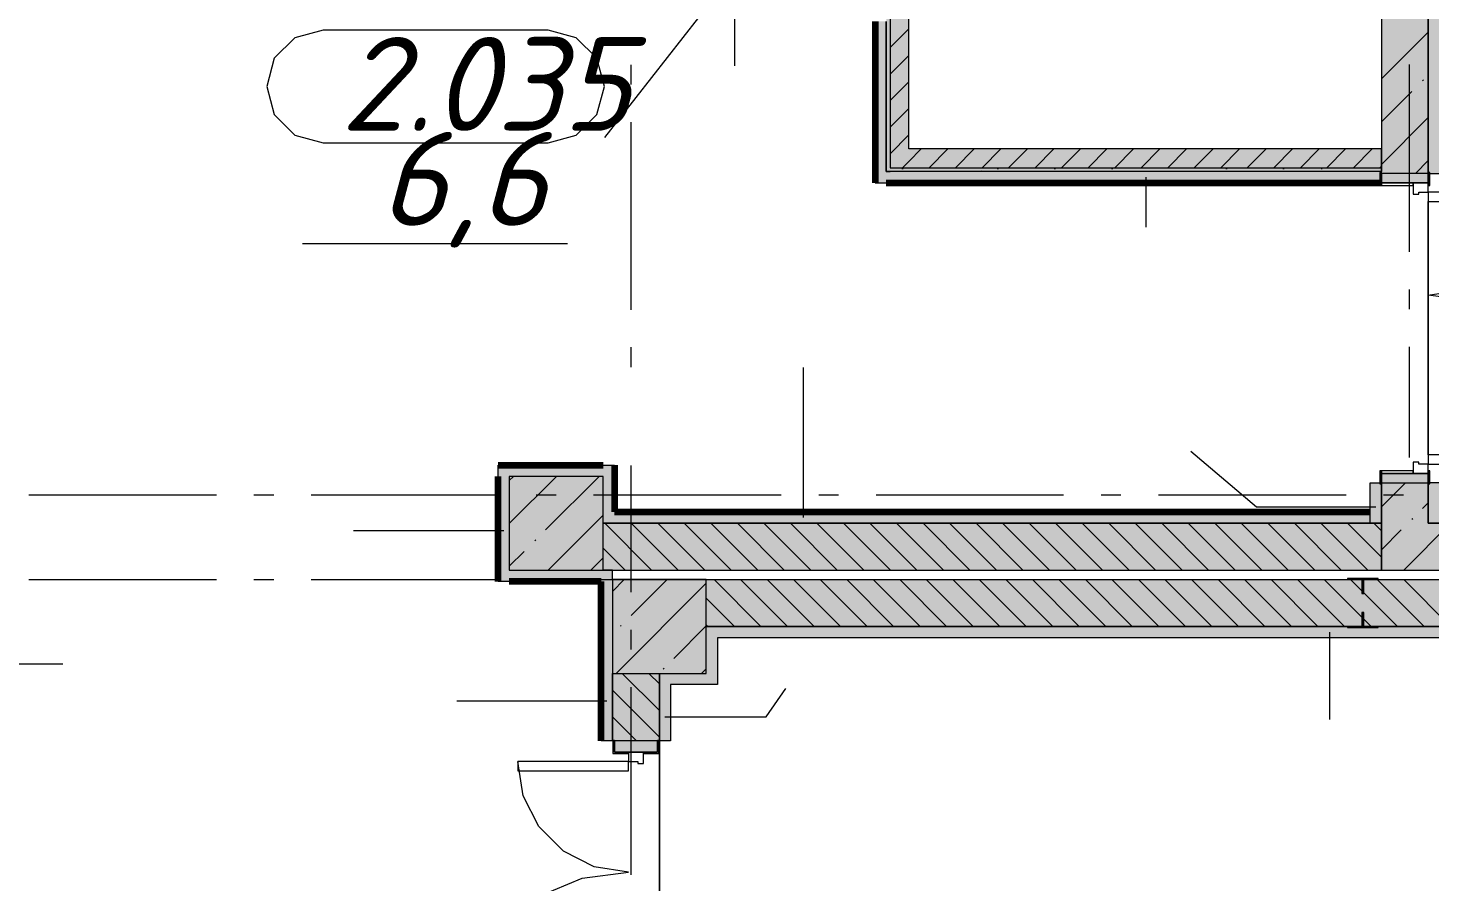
# Model space of a CAD drawing. Header units: millimetres. Extents: x -537608 to 253996, y -217170 to 186033.
# Drawn here: x -275777 to -268303, y -9213 to -4661 of the extents above; entities that cross this region are included whole.
import ezdxf

# ---------------------------------------------------------------- set-up
doc = ezdxf.new("R2010")
doc.units = ezdxf.units.MM
doc.layers.add('16) Лак 1.6м', color=160, linetype='Continuous', lineweight=90)
doc.layers.add('PDF _Геометрия', color=7, linetype='Continuous')
doc.layers.add('PDF _Текст', color=7, linetype='Continuous')
doc.layers.add('PDF _Сплошная заливка', color=7, linetype='Continuous', true_color=0xffffff)
doc.styles.add('PDF ISOCPEUR Italic', font='isocpeui.ttf')

msp = doc.modelspace()

# ---------------------------------------------------------------- hatches: boundary and pattern name
at = {"layer": 'PDF _Сплошная заливка', "transparency": 33554559}
h = msp.add_hatch(color=256, dxfattribs=at)
h.paths.add_polyline_path([(-268561.3505, -7300.6578), (-268311.3493, -7300.6578), (-268311.3493, -7085.6584), (-268561.3505, -7085.6584), (-268561.3505, -7090.6586)], flags=0)
h.paths.add_polyline_path([(-268311.3493, -5435.6572), (-268311.3493, 799.3446), (-268561.3505, 799.3446), (-268561.3505, -5435.6572)], flags=0)
at = {"layer": 'PDF _Сплошная заливка', "true_color": 0x56bc34, "transparency": 33554559}
h = msp.add_hatch(color=85, dxfattribs=at)
h.paths.add_polyline_path([(-268303.3512, -7240.6582), (-268251.3509, -7240.6582), (-268251.3509, -7085.6584), (-268303.3512, -7085.6584), (-268303.3512, -7090.6586), (-268311.3493, -7090.6586), (-268311.3493, -7240.6582)], flags=0)
h.paths.add_polyline_path([(-268303.3512, -5435.6572), (-268251.3509, -5435.6572), (-268251.3509, 739.3439), (-268311.3493, 739.3439), (-268311.3493, -5430.6575), (-268303.3512, -5430.6575)], flags=0)
at = {"layer": 'PDF _Сплошная заливка', "transparency": 33554559}
for points in [[(-268561.3505, -5405.6574), (-268561.3505, -5305.6581), (-271081.3513, -5305.6581), (-271081.3513, -5405.6574), (-268627.6829, -5405.6574)], [(-268561.3505, -5425.6573), (-268561.3505, -5405.6574), (-271181.3518, -5405.6574), (-271181.3518, -5425.6573), (-268627.6829, -5425.6573)], [(-268561.3505, -7550.6578), (-268561.3505, -7300.6578), (-272711.3509, -7300.6578), (-272711.3509, -7550.6578), (-268627.6829, -7550.6578)], [(-265275.7708, -7550.6578), (-264911.3488, -7550.6578), (-264911.3488, -7300.6578), (-268561.3505, -7300.6578), (-268561.3505, -7550.6578), (-266113.7491, -7550.6578)], [(-265171.3493, -7850.6575), (-265171.3493, -7600.6579), (-272161.3508, -7600.6579), (-272161.3508, -7850.6575), (-265275.7708, -7850.6575)]]:
    msp.add_hatch(color=256, dxfattribs=at).paths.add_polyline_path(points)
at = {"layer": 'PDF _Сплошная заливка', "true_color": 0xff7d7d, "transparency": 33554559}
for points in [[(-269465.6624, -5485.6574), (-268569.3508, -5485.4669), (-268569.3508, -5430.6575), (-268561.3505, -5430.6575), (-268561.3505, -5425.6573), (-271201.3505, -5425.6573), (-271201.3505, -5485.6574), (-271141.6168, -5485.6574)], [(-272711.3509, -7050.6578), (-272711.3509, -6990.6582), (-273271.3516, -6990.6582), (-273271.3516, -7050.6578), (-272817.5734, -7050.6578)], [(-272711.3509, -7240.6582), (-272651.3503, -7240.6582), (-272651.3503, -6990.6582), (-272711.3509, -6990.6582), (-272711.3509, -7050.6578)], [(-268621.3511, -7300.6578), (-268621.3511, -7240.6582), (-272711.3509, -7240.6582), (-272711.3509, -7300.6578), (-268627.6829, -7300.6578)], [(-272721.3514, -7610.6585), (-272661.3507, -7610.6585), (-272661.3507, -7550.6578), (-273211.3509, -7550.6578), (-273211.3509, -7610.6585), (-272817.5734, -7610.6585)], [(-265161.3488, -7910.6587), (-265161.3488, -7850.6575), (-272101.3522, -7850.6575), (-272101.3522, -7910.6587), (-265221.3495, -7910.6587)], [(-272161.3508, -8160.6581), (-272101.3522, -8160.6581), (-272101.3522, -8100.6579), (-272351.3511, -8100.6579), (-272351.3511, -8160.6581)]]:
    msp.add_hatch(color=11, dxfattribs=at).paths.add_polyline_path(points)
at = {"layer": 'PDF _Сплошная заливка', "true_color": 0xfec501, "transparency": 33554559}
msp.add_hatch(color=40, dxfattribs=at).paths.add_polyline_path([(-268561.3505, -7300.6578), (-268563.2859, -7090.6586), (-268569.3508, -7090.6586), (-268569.3508, -7085.6584), (-268621.3511, -7085.6584), (-268621.3511, -7300.6578)])
at = {"layer": 'PDF _Сплошная заливка', "true_color": 0x56bc34, "transparency": 33554559}
msp.add_hatch(color=85, dxfattribs=at).paths.add_polyline_path([(-264971.3501, -7300.6578), (-264971.3501, -7240.6582), (-268311.3493, -7240.6582), (-268311.3493, -7300.6578), (-265275.7708, -7300.6578)])
at = {"layer": 'PDF _Сплошная заливка', "true_color": 0xff7d7d, "transparency": 33554559}
h = msp.add_hatch(color=11, dxfattribs=at)
h.paths.add_polyline_path([(-272721.3514, -10900.6592), (-272661.3507, -10900.6592), (-272661.3507, -10220.6595), (-272721.3514, -10220.6595), (-272721.3514, -10840.6596)], flags=0)
h.paths.add_polyline_path([(-272661.3507, -8460.6589), (-272661.3507, -7610.6585), (-272721.3514, -7610.6585), (-272721.3514, -8460.6589)], flags=0)
at = {"layer": 'PDF _Сплошная заливка', "transparency": 33554559}
h = msp.add_hatch(color=256, dxfattribs=at)
h.paths.add_polyline_path([(-272411.3518, -11450.6591), (-272413.3519, -10222.6596), (-272661.3507, -10222.6596), (-272661.3507, -11450.6591)], flags=0)
h.paths.add_polyline_path([(-272651.3503, -8460.6589), (-272411.3518, -8458.6588), (-272411.3518, -8100.6579), (-272661.3507, -8100.6579), (-272659.3506, -8458.6588), (-272651.3503, -8458.6588)], flags=0)
at = {"layer": 'PDF _Сплошная заливка', "true_color": 0xff7d7d, "transparency": 33554559}
h = msp.add_hatch(color=11, dxfattribs=at)
h.paths.add_polyline_path([(-272411.3518, -10270.6597), (-272351.3511, -10270.6597), (-272351.3511, -10220.6595), (-272411.3518, -10220.6595)], flags=0)
h.paths.add_polyline_path([(-272411.3518, -8460.6589), (-272351.3511, -8460.6589), (-272351.3511, -8100.6579), (-272411.3518, -8100.6579), (-272411.3518, -8289.6594)], flags=0)

# ---------------------------------------------------------------- linework, layer by layer
at = {"layer": '16) Лак 1.6м'}
for p, q in [((-271261.3512, -4625.6571), (-271261.3512, -5485.6574)), ((-271201.3505, -5485.6574), (-268569.3508, -5485.6574)), ((-273271.3516, -6990.6582), (-272711.3509, -6990.6582)), ((-272651.3503, -6990.6582), (-272651.3503, -7240.6582)), ((-273271.3516, -7610.6585), (-273271.3516, -7050.6578)), ((-272651.3503, -7240.6582), (-268621.3511, -7240.6582)), ((-272721.3514, -7610.6585), (-273211.3509, -7610.6585)), ((-272721.3514, -8460.6589), (-272721.3514, -7610.6585))]:
    msp.add_line(p, q, dxfattribs=at)
at = {"layer": 'PDF _Геометрия', "lineweight": 9}
for p, q in [((-268311.3493, -5430.6575), (-268311.3493, 739.3439)), ((-268311.3493, 739.3439), (-268311.3493, -5430.6575)), ((-272010.7451, -4595.6578), (-272010.7451, -4861.8072)), ((-271201.3505, -5425.6573), (-271201.3505, -4625.6571)), ((-271201.3505, -4625.6571), (-271201.3505, -5425.6573)), ((-271181.3518, -4565.6564), (-271181.3518, -5405.6574)), ((-271081.3513, -5305.6581), (-271081.3513, -4565.6564)), ((-268561.3505, -4565.6564), (-268561.3505, -5425.6573)), ((-271181.3518, -4765.1126), (-271081.3513, -4665.1121)), ((-268561.3505, -4932.3858), (-268311.3493, -4682.3853)), ((-271181.3518, -4906.5343), (-271081.3513, -4806.5338)), ((-271181.3518, -5047.9543), (-271081.3513, -4947.9544)), ((-268561.3505, -5160.4844), (-268399.2394, -4998.3734)), ((-268342.2141, -4941.3481), (-268337.4733, -4936.6072)), ((-271181.3518, -5189.3759), (-271081.3513, -5089.3766)), ((-268561.3505, -5388.5823), (-268311.3493, -5138.5823)), ((-271181.3518, -5330.7986), (-271081.3513, -5230.7982)), ((-271081.3513, -5372.2188), (-271014.7906, -5305.6581)), ((-268561.3505, -5305.6581), (-271081.3513, -5305.6581)), ((-270973.3677, -5405.6574), (-270873.3673, -5305.6581)), ((-270831.9466, -5405.6574), (-270731.9462, -5305.6581)), ((-270690.5255, -5405.6574), (-270590.5251, -5305.6581)), ((-270549.1044, -5405.6574), (-270449.1039, -5305.6581)), ((-270407.6833, -5405.6574), (-270307.6828, -5305.6581)), ((-270266.2621, -5405.6574), (-270166.2617, -5305.6581)), ((-270124.8389, -5405.6574), (-270024.8406, -5305.6581)), ((-269983.4177, -5405.6574), (-269883.4195, -5305.6581)), ((-269841.9966, -5405.6574), (-269741.9962, -5305.6581)), ((-269700.5755, -5405.6574), (-269600.5751, -5305.6581)), ((-269559.1544, -5405.6574), (-269459.154, -5305.6581)), ((-269417.7333, -5405.6574), (-269317.7329, -5305.6581)), ((-269276.3121, -5405.6574), (-269176.3117, -5305.6581)), ((-269134.891, -5405.6574), (-269034.8906, -5305.6581)), ((-268993.4677, -5405.6574), (-268893.4695, -5305.6581)), ((-268852.0466, -5405.6574), (-268752.0484, -5305.6581)), ((-268710.6255, -5405.6574), (-268610.6251, -5305.6581)), ((-268561.3505, -5405.6574), (-268561.3505, -5305.6581)), ((-271114.7889, -5405.6574), (-271081.3513, -5372.2188)), ((-268380.3257, -5435.6572), (-268311.3493, -5366.6814)), ((-271181.3518, -5425.6573), (-271201.3505, -5425.6573)), ((-271201.3505, -5425.6573), (-271181.3518, -5425.6573)), ((-271181.3518, -5405.6574), (-271081.3513, -5405.6574)), ((-271081.3513, -5425.6573), (-271181.3518, -5425.6573)), ((-271081.3513, -5405.6574), (-268561.3505, -5405.6574)), ((-268561.3505, -5425.6573), (-271081.3513, -5425.6573)), ((-268561.3505, -5425.6573), (-271081.3513, -5425.6573)), ((-269818.0816, -5455.6576), (-269818.0816, -5721.808)), ((-268561.3505, -5430.6575), (-268569.3508, -5430.6575)), ((-268569.3508, -5430.6575), (-268569.3508, -5500.6576)), ((-268569.2044, -5405.6574), (-268561.3505, -5397.8034)), ((-268561.3505, -5425.6573), (-268561.3505, -5405.6574)), ((-268561.3505, -5430.6575), (-268561.3505, -5425.6573)), ((-268561.3505, -5500.6576), (-268561.3505, -5430.6575)), ((-268311.3493, -5435.6572), (-268561.3505, -5435.6572)), ((-268561.3505, -5435.6572), (-268561.3505, -5485.6574)), ((-268303.3512, -5430.6575), (-268311.3493, -5430.6575)), ((-268311.3493, -5430.6575), (-268311.3493, -5500.6576)), ((-268311.3493, -5485.6574), (-268311.3493, -5435.6572)), ((-268303.3512, -5500.6576), (-268303.3512, -5430.6575)), ((-268303.3512, -5435.6572), (-268251.3509, -5435.6572)), ((-271261.3512, -5485.6574), (-271201.3505, -5485.6574)), ((-268569.3508, -5500.6576), (-268561.3505, -5500.6576)), ((-268561.3505, -5485.6574), (-268311.3493, -5485.6574)), ((-268391.351, -5485.6574), (-268561.3505, -5485.6574)), ((-268561.3505, -5485.6574), (-268561.3505, -5500.6576)), ((-268561.3505, -5500.6576), (-268391.351, -5500.6576)), ((-268311.3493, -5485.6574), (-268391.351, -5485.6574)), ((-268391.351, -5485.6574), (-268391.351, -5545.6576)), ((-268391.351, -5500.6576), (-268391.351, -5485.6574)), ((-268311.3493, -5485.6574), (-268312.3505, -5485.6574)), ((-268312.3505, -5485.6574), (-268312.3505, -5500.6576)), ((-268312.3505, -5500.6576), (-268311.3493, -5500.6576)), ((-268311.3493, -5535.6576), (-268311.3493, -5485.6574)), ((-268311.3493, -5500.6576), (-268311.3493, -5485.6574)), ((-268311.3493, -5500.6576), (-268303.3512, -5500.6576)), ((-268391.351, -5545.6576), (-268361.3496, -5545.6576)), ((-268361.3496, -5545.6576), (-268361.3496, -5535.6576)), ((-268361.3496, -5535.6576), (-268311.3493, -5535.6576)), ((-267761.3491, -5535.6576), (-268311.3493, -5535.6576)), ((-268311.3493, -5535.6576), (-268311.3493, -5585.6573)), ((-268311.3493, -5585.6573), (-267761.3491, -5585.6573)), ((-268311.3493, -6085.6584), (-268141.3908, -6058.7389)), ((-268078.4126, -6116.3251), (-268311.3493, -6085.6584)), ((-271641.9785, -7270.6585), (-271641.9785, -6470.6583)), ((-269227.5757, -7214.996), (-269577.0261, -6917.9486)), ((-267411.3498, -6935.6577), (-268311.3493, -6935.6577)), ((-268311.3493, -6935.6577), (-268311.3493, -6985.6579)), ((-273271.3516, -7050.6578), (-273271.3516, -6990.6582)), ((-272711.3509, -6990.6582), (-272651.3503, -6990.6582)), ((-268569.3508, -7020.658), (-268569.3508, -7090.6586)), ((-268561.3505, -7020.658), (-268569.3508, -7020.658)), ((-268561.3505, -7020.658), (-268561.3505, -7035.6581)), ((-268391.351, -7020.658), (-268561.3505, -7020.658)), ((-268561.3505, -7090.6586), (-268561.3505, -7020.658)), ((-268361.3496, -6975.6585), (-268391.351, -6975.6585)), ((-268391.351, -6975.6585), (-268391.351, -7035.6581)), ((-268391.351, -7035.6581), (-268391.351, -7020.658)), ((-268361.3496, -6985.6579), (-268361.3496, -6975.6585)), ((-268311.3493, -6985.6579), (-268361.3496, -6985.6579)), ((-268312.3505, -7020.658), (-268312.3505, -7035.6581)), ((-268311.3493, -7020.658), (-268312.3505, -7020.658)), ((-268311.3493, -6985.6579), (-267411.3498, -6985.6579)), ((-268311.3493, -7035.6581), (-268311.3493, -6985.6579)), ((-268311.3493, -7035.6581), (-268311.3493, -7020.658)), ((-268311.3493, -7020.658), (-268311.3493, -7090.6586)), ((-268303.3512, -7020.658), (-268311.3493, -7020.658)), ((-268303.3512, -7090.6586), (-268303.3512, -7020.658)), ((-273211.3509, -7301.4022), (-272960.6093, -7050.6578)), ((-273211.3509, -7073.3025), (-273188.7062, -7050.6578)), ((-272711.3509, -7050.6578), (-273211.3509, -7050.6578)), ((-273211.3509, -7050.6578), (-273211.3509, -7550.6578)), ((-273018.2352, -7336.3839), (-272733.1108, -7051.2606)), ((-272711.3509, -7550.6578), (-272711.3509, -7050.6578)), ((-268621.3511, -7240.6582), (-268621.3511, -7085.6584)), ((-268621.3511, -7085.6584), (-268569.3508, -7085.6584)), ((-268569.3508, -7090.6586), (-268561.3505, -7090.6586)), ((-268561.3505, -7035.6581), (-268561.3505, -7085.6584)), ((-268311.3493, -7035.6581), (-268561.3505, -7035.6581)), ((-268561.3505, -7035.6581), (-268391.351, -7035.6581)), ((-268561.3505, -7213.3716), (-268433.6372, -7085.6584)), ((-268561.3505, -7085.6584), (-268311.3493, -7085.6584)), ((-268561.3505, -7300.6578), (-268561.3505, -7090.6586)), ((-268561.3505, -7090.6586), (-268561.3505, -7300.6578)), ((-268391.351, -7035.6581), (-268311.3493, -7035.6581)), ((-268312.3505, -7035.6581), (-268311.3493, -7035.6581)), ((-268311.3493, -7085.6584), (-268311.3493, -7035.6581)), ((-268311.3493, -7090.6586), (-268303.3512, -7090.6586)), ((-268311.3493, -7240.6582), (-268311.3493, -7090.6586)), ((-268311.3493, -7090.6586), (-268311.3493, -7240.6582)), ((-268251.3509, -7085.6584), (-268303.3512, -7085.6584)), ((-268591.3497, -7214.996), (-269227.5757, -7214.996)), ((-268621.3511, -7300.6578), (-268621.3511, -7240.6582)), ((-268342.2141, -7222.3344), (-268311.3493, -7191.4696)), ((-268311.3493, -7240.6582), (-268311.3493, -7300.6578)), ((-268311.3493, -7300.6578), (-268311.3493, -7240.6582)), ((-273004.4111, -7550.6578), (-272711.3509, -7257.5987)), ((-268621.3511, -7300.6578), (-272711.3509, -7300.6578)), ((-272711.3509, -7300.6578), (-268621.3511, -7300.6578)), ((-272452.4086, -7550.6578), (-272702.4076, -7300.6578)), ((-272310.9854, -7550.6578), (-272560.9865, -7300.6578)), ((-272169.5642, -7550.6578), (-272419.5654, -7300.6578)), ((-272028.1431, -7550.6578), (-272278.1442, -7300.6578)), ((-271886.722, -7550.6578), (-272136.7231, -7300.6578)), ((-271745.3009, -7550.6578), (-271995.302, -7300.6578)), ((-271603.8798, -7550.6578), (-271853.8787, -7300.6578)), ((-271462.4587, -7550.6578), (-271712.4576, -7300.6578)), ((-271321.0376, -7550.6578), (-271571.0365, -7300.6578)), ((-271179.6143, -7550.6578), (-271429.6154, -7300.6578)), ((-271038.1932, -7550.6578), (-271288.1942, -7300.6578)), ((-270896.7721, -7550.6578), (-271146.7731, -7300.6578)), ((-270755.3509, -7550.6578), (-271005.352, -7300.6578)), ((-270613.9298, -7550.6578), (-270863.9309, -7300.6578)), ((-270472.5087, -7550.6578), (-270722.5076, -7300.6578)), ((-270331.0876, -7550.6578), (-270581.0865, -7300.6578)), ((-270189.6665, -7550.6578), (-270439.6653, -7300.6578)), ((-270048.2432, -7550.6578), (-270298.2442, -7300.6578)), ((-269906.8221, -7550.6578), (-270156.8231, -7300.6578)), ((-269765.401, -7550.6578), (-270015.402, -7300.6578)), ((-269623.9799, -7550.6578), (-269873.9809, -7300.6578)), ((-269482.5587, -7550.6578), (-269732.5598, -7300.6578)), ((-269341.1376, -7550.6578), (-269591.1365, -7300.6578)), ((-269199.7165, -7550.6578), (-269449.7154, -7300.6578)), ((-269058.2954, -7550.6578), (-269308.2943, -7300.6578)), ((-268916.8721, -7550.6578), (-269166.8732, -7300.6578)), ((-268775.451, -7550.6578), (-269025.452, -7300.6578)), ((-268634.0299, -7550.6578), (-268884.0309, -7300.6578)), ((-268561.3505, -7481.9172), (-268742.6098, -7300.6578)), ((-268621.3511, -7300.6578), (-268561.3505, -7300.6578)), ((-268561.3505, -7300.6578), (-268621.3511, -7300.6578)), ((-268561.3505, -7340.4945), (-268601.1865, -7300.6578)), ((-268561.3505, -7300.6578), (-268561.3505, -7550.6578)), ((-268561.3505, -7550.6578), (-268561.3505, -7300.6578)), ((-268442.4406, -7550.6578), (-268192.4395, -7300.6578)), ((-268399.2394, -7279.3586), (-268394.4986, -7274.6167)), ((-268311.3493, -7300.6578), (-264971.3501, -7300.6578)), ((-264971.3501, -7300.6578), (-268311.3493, -7300.6578)), ((-273241.3523, -7341.2291), (-274041.3515, -7341.2291)), ((-273075.2605, -7393.4076), (-273070.5176, -7388.6663)), ((-268561.3505, -7441.469), (-268456.2647, -7336.3839)), ((-273211.3509, -7529.4996), (-273132.2837, -7450.4324)), ((-272593.8297, -7550.6578), (-272711.3509, -7433.1371)), ((-272776.312, -7550.6578), (-272711.3509, -7485.6966)), ((-273211.3509, -7610.6585), (-273271.3516, -7610.6585)), ((-273211.3509, -7550.6578), (-272711.3509, -7550.6578)), ((-272661.3507, -7550.6578), (-272711.3509, -7550.6578)), ((-272711.3509, -7550.6578), (-268561.3505, -7550.6578)), ((-272661.3507, -7600.6579), (-272661.3507, -7550.6578)), ((-272661.3507, -7663.7955), (-272598.2132, -7600.6579)), ((-272161.3508, -7600.6579), (-272661.3507, -7600.6579)), ((-272661.3507, -7600.6579), (-272661.3507, -8100.6579)), ((-272642.0172, -8100.6579), (-272161.3508, -7619.9925)), ((-272562.0371, -7792.5809), (-272370.1163, -7600.6579)), ((-272161.3508, -7600.6579), (-265171.3493, -7600.6579)), ((-272161.3508, -8100.6579), (-272161.3508, -7600.6579)), ((-271869.5652, -7850.6575), (-272119.564, -7600.6579)), ((-271728.144, -7850.6575), (-271978.1429, -7600.6579)), ((-271586.7229, -7850.6575), (-271836.7218, -7600.6579)), ((-271445.3018, -7850.6575), (-271695.3007, -7600.6579)), ((-271303.8785, -7850.6575), (-271553.8796, -7600.6579)), ((-271162.4574, -7850.6575), (-271412.4584, -7600.6579)), ((-271021.0363, -7850.6575), (-271271.0373, -7600.6579)), ((-270879.6152, -7850.6575), (-271129.6162, -7600.6579)), ((-270738.1941, -7850.6575), (-270988.1929, -7600.6579)), ((-270596.7729, -7850.6575), (-270846.7718, -7600.6579)), ((-270455.3518, -7850.6575), (-270705.3507, -7600.6579)), ((-270313.9307, -7850.6575), (-270563.9296, -7600.6579)), ((-270172.5074, -7850.6575), (-270422.5085, -7600.6579)), ((-270031.0863, -7850.6575), (-270281.0874, -7600.6579)), ((-269889.6652, -7850.6575), (-270139.6663, -7600.6579)), ((-269748.244, -7850.6575), (-269998.2451, -7600.6579)), ((-269606.8229, -7850.6575), (-269856.8219, -7600.6579)), ((-269465.4018, -7850.6575), (-269715.4008, -7600.6579)), ((-269323.9807, -7850.6575), (-269573.9796, -7600.6579)), ((-269182.5596, -7850.6575), (-269432.5585, -7600.6579)), ((-269041.1363, -7850.6575), (-269291.1374, -7600.6579)), ((-268899.7152, -7850.6575), (-269149.7163, -7600.6579)), ((-268758.2941, -7850.6575), (-269008.2952, -7600.6579)), ((-268616.8729, -7850.6575), (-268866.8741, -7600.6579)), ((-268475.4518, -7850.6575), (-268725.4508, -7600.6579)), ((-268334.0307, -7850.6575), (-268584.0297, -7600.6579)), ((-268561.3505, -7550.6578), (-264911.3488, -7550.6578)), ((-268192.6096, -7850.6575), (-268442.6086, -7600.6579)), ((-272010.9863, -7850.6575), (-272161.3508, -7700.294)), ((-272619.0624, -7849.6052), (-272614.3216, -7844.8633)), ((-272333.9402, -8020.6789), (-272161.3508, -7848.0906)), ((-272152.4074, -7850.6575), (-272161.3508, -7841.7141)), ((-272101.3522, -7850.6575), (-272161.3508, -7850.6575)), ((-272161.3508, -7850.6575), (-272101.3522, -7850.6575)), ((-265171.3493, -7850.6575), (-272101.3522, -7850.6575)), ((-272101.3522, -7850.6575), (-265171.3493, -7850.6575)), ((-265221.3495, -7910.6587), (-272101.3522, -7910.6587)), ((-272101.3522, -7910.6587), (-272101.3522, -8100.6579)), ((-268838.6962, -7880.6583), (-268838.6962, -8346.8085)), ((-272661.3507, -8460.6589), (-272661.3507, -8100.6579)), ((-272661.3507, -8100.6579), (-272661.3507, -8460.6589)), ((-272661.3507, -8100.6579), (-272161.3508, -8100.6579)), ((-272411.3518, -8298.8207), (-272609.514, -8100.6579)), ((-272411.3518, -8157.4001), (-272468.0929, -8100.6579)), ((-272411.3518, -8460.6589), (-272411.3518, -8100.6579)), ((-272411.3518, -8100.6579), (-272411.3518, -8460.6589)), ((-272390.9634, -8077.7032), (-272386.2225, -8072.9623)), ((-272185.8191, -8100.6579), (-272161.3508, -8076.1896)), ((-272101.3522, -8100.6579), (-272101.3522, -8160.6581)), ((-272411.3518, -8440.2435), (-272661.3507, -8190.2435)), ((-272101.3522, -8160.6581), (-272351.3511, -8160.6581)), ((-272351.3511, -8160.6581), (-272351.3511, -8460.6589)), ((-271842.1494, -8333.3536), (-271737.4599, -8181.9223)), ((-272691.3521, -8248.1946), (-273491.3513, -8248.1946)), ((-272532.3565, -8460.6589), (-272661.3507, -8331.6646)), ((-272381.3504, -8333.3536), (-271842.1494, -8333.3536)), ((-272661.3507, -8460.6589), (-272721.3514, -8460.6589)), ((-272651.3503, -8458.6588), (-272659.3506, -8458.6588)), ((-272659.3506, -8458.6588), (-272659.3506, -8528.6588)), ((-272651.3503, -8520.6585), (-272651.3503, -8458.6588)), ((-272421.3523, -8460.6589), (-272651.3503, -8460.6589)), ((-272651.3503, -8460.6589), (-272651.3503, -8520.6585)), ((-272576.3521, -8520.6585), (-272651.3503, -8520.6585)), ((-272651.3503, -8520.6585), (-272421.3523, -8520.6585)), ((-272496.3504, -8520.6585), (-272576.3521, -8520.6585)), ((-272576.3521, -8520.6585), (-272576.3521, -8570.6587)), ((-272576.3521, -8528.6588), (-272576.3521, -8520.6585)), ((-272496.3504, -8580.6581), (-272496.3504, -8520.6585)), ((-272421.3523, -8520.6585), (-272496.3504, -8520.6585)), ((-272496.3504, -8520.6585), (-272496.3504, -8528.6588)), ((-272421.3523, -8458.6588), (-272421.3523, -8520.6585)), ((-272413.3519, -8458.6588), (-272421.3523, -8458.6588)), ((-272421.3523, -8520.6585), (-272421.3523, -8460.6589)), ((-272413.3519, -8528.6588), (-272413.3519, -8458.6588)), ((-272351.3511, -8460.6589), (-272411.3518, -8460.6589)), ((-273166.352, -8570.6587), (-273166.352, -8620.6589)), ((-272576.3521, -8570.6587), (-273166.352, -8570.6587)), ((-273137.4745, -8752.9789), (-273166.352, -8570.6587)), ((-272659.3506, -8528.6588), (-272576.3521, -8528.6588)), ((-272576.3521, -8620.6589), (-272576.3521, -8570.6587)), ((-272576.3521, -8570.6587), (-272526.3518, -8570.6587)), ((-272526.3518, -8570.6587), (-272526.3518, -8580.6581)), ((-272526.3518, -8580.6581), (-272496.3504, -8580.6581)), ((-272496.3504, -8528.6588), (-272413.3519, -8528.6588)), ((-273166.352, -8620.6589), (-272576.3521, -8620.6589)), ((-273053.6707, -8917.4523), (-273137.4745, -8752.9789)), ((-272923.1457, -9047.9778), (-273053.6707, -8917.4523)), ((-272758.6707, -9131.7821), (-272923.1457, -9047.9778)), ((-273051.3519, -9287.9351), (-272822.2303, -9193.0299)), ((-272822.2303, -9193.0299), (-272576.3521, -9160.6586)), ((-272576.3521, -9160.6586), (-272758.6707, -9131.7821))]:
    msp.add_line(p, q, dxfattribs=at)
at = {"layer": 'PDF _Геометрия', "color": 253, "lineweight": 9, "true_color": 0xaaaaaa}
for p, q in [((-271222.8219, -3355.1642), (-272704.5606, -5244.6509)), ((-274204.5627, -4672.1781), (-274354.5611, -4712.3717)), ((-273004.5618, -4672.1781), (-274204.5627, -4672.1781)), ((-272854.5611, -4712.3717), (-273004.5618, -4672.1781)), ((-274354.5611, -4712.3717), (-274464.3704, -4822.1799)), ((-272744.754, -4822.1799), (-272854.5611, -4712.3717)), ((-274464.3704, -4822.1799), (-274504.5617, -4972.1795)), ((-272704.5606, -4972.1795), (-272744.754, -4822.1799)), ((-272561.3503, -4962.7473), (-272561.3503, -4856.9145)), ((-268411.3498, -5854.4515), (-268411.3498, -4854.4505)), ((-274504.5617, -4972.1795), (-274464.3704, -5122.179)), ((-272744.754, -5122.179), (-272704.5606, -4972.1795)), ((-274464.3704, -5122.179), (-274354.5611, -5231.9872)), ((-272854.5611, -5231.9872), (-272744.754, -5122.179)), ((-274354.5611, -5231.9872), (-274204.5627, -5272.1797)), ((-273004.5618, -5272.1797), (-272854.5611, -5231.9872)), ((-272561.3503, -6162.7476), (-272561.3503, -5162.7482)), ((-274204.5627, -5272.1797), (-273004.5618, -5272.1797)), ((-274313.6012, -5810.2143), (-272900.6882, -5810.2143)), ((-268411.3498, -6160.2841), (-268411.3498, -6054.4508)), ((-272561.3503, -6468.5818), (-272561.3503, -6362.7479)), ((-268411.3498, -6950.6584), (-268411.3498, -6360.2849)), ((-272561.3503, -7668.5815), (-272561.3503, -6993.4661)), ((-274773.4141, -7150.6582), (-275773.4119, -7150.6582)), ((-274467.5805, -7150.6582), (-274573.4133, -7150.6582)), ((-273267.5796, -7150.6582), (-274267.5796, -7150.6582)), ((-272961.746, -7150.6582), (-273067.5788, -7150.6582)), ((-271761.7452, -7150.6582), (-272761.7452, -7150.6582)), ((-271455.9116, -7150.6582), (-271561.7465, -7150.6582)), ((-270255.9129, -7150.6582), (-271255.9128, -7150.6582)), ((-269950.0792, -7150.6582), (-270055.912, -7150.6582)), ((-268750.0784, -7150.6582), (-269750.0784, -7150.6582)), ((-268444.2448, -7150.6582), (-268550.0776, -7150.6582)), ((-275773.4119, -7600.6579), (-274773.4141, -7600.6579)), ((-274573.4133, -7600.6579), (-274467.5805, -7600.6579)), ((-274267.5796, -7600.6579), (-273267.5796, -7600.6579)), ((-273067.5788, -7600.6579), (-272961.746, -7600.6579)), ((-272761.7452, -7600.6579), (-271761.7452, -7600.6579)), ((-271561.7465, -7600.6579), (-271455.9116, -7600.6579)), ((-271255.9128, -7600.6579), (-270255.9129, -7600.6579)), ((-270055.912, -7600.6579), (-269950.0792, -7600.6579)), ((-269750.0784, -7600.6579), (-268750.0784, -7600.6579)), ((-268550.0776, -7600.6579), (-268444.2448, -7600.6579)), ((-272561.3503, -7974.4152), (-272561.3503, -7868.5813)), ((-276420.7838, -8050.6594), (-275592.5637, -8050.6594)), ((-272561.3503, -9174.4149), (-272561.3503, -8174.415))]:
    msp.add_line(p, q, dxfattribs=at)
at = {"layer": 'PDF _Геометрия', "color": 8, "lineweight": 9, "true_color": 0x787878}
for p, q in [((-271118.5501, -5410.4994), (-271111.8457, -5410.4994)), ((-270693.6343, -5425.6573), (-270695.9251, -5421.6894)), ((-270610.5518, -5410.4994), (-270603.8454, -5410.4994)), ((-270305.7516, -5410.4994), (-270299.0452, -5410.4994)), ((-270000.9514, -5410.4994), (-269994.245, -5410.4994)), ((-269391.351, -5410.4994), (-269384.6445, -5410.4994)), ((-269086.5508, -5410.4994), (-269079.8443, -5410.4994)), ((-268883.3506, -5410.4994), (-268876.6441, -5410.4994)), ((-268827.5611, -5406.5908), (-268828.0993, -5405.6574))]:
    msp.add_line(p, q, dxfattribs=at)
at = {"layer": 'PDF _Геометрия', "color": 9, "lineweight": 9, "true_color": 0xc0c0c0}
for p, q in [((-268311.3493, -5585.6573), (-268311.3493, -6935.6577)), ((-268311.3493, -6935.6577), (-268311.3493, -5585.6573)), ((-272411.3518, -10220.6595), (-272411.3518, -8460.6589)), ((-272411.3518, -8460.6589), (-272411.3518, -10220.6595))]:
    msp.add_line(p, q, dxfattribs=at)
at = {"layer": 'PDF _Геометрия', "color": 253, "lineweight": 20, "true_color": 0xaaaaaa}
for p, q in [((-268660.3497, -7594.6583), (-268741.3503, -7594.6583)), ((-268741.3503, -7594.6583), (-268741.3503, -7600.6579)), ((-268741.3503, -7600.6579), (-268666.35, -7600.6579)), ((-268666.35, -7600.6579), (-268666.35, -7675.6583)), ((-268660.3497, -7675.6583), (-268660.3497, -7594.6583)), ((-268579.3513, -7594.6583), (-268660.3497, -7594.6583)), ((-268660.3497, -7594.6583), (-268660.3497, -7675.6583)), ((-268654.3495, -7675.6583), (-268654.3495, -7600.6579)), ((-268654.3495, -7600.6579), (-268579.3513, -7600.6579)), ((-268579.3513, -7600.6579), (-268579.3513, -7594.6583)), ((-268666.35, -7675.6583), (-268660.3497, -7675.6583)), ((-268660.3497, -7675.6583), (-268654.3495, -7675.6583)), ((-268666.35, -7775.6587), (-268666.35, -7850.6575)), ((-268660.3497, -7775.6587), (-268666.35, -7775.6587)), ((-268660.3497, -7856.6583), (-268660.3497, -7775.6587)), ((-268654.3495, -7775.6587), (-268660.3497, -7775.6587)), ((-268660.3497, -7775.6587), (-268660.3497, -7856.6583)), ((-268654.3495, -7850.6575), (-268654.3495, -7775.6587)), ((-268666.35, -7850.6575), (-268741.3503, -7850.6575)), ((-268741.3503, -7850.6575), (-268741.3503, -7856.6583)), ((-268741.3503, -7856.6583), (-268660.3497, -7856.6583)), ((-268660.3497, -7856.6583), (-268579.3513, -7856.6583)), ((-268579.3513, -7850.6575), (-268654.3495, -7850.6575)), ((-268579.3513, -7856.6583), (-268579.3513, -7850.6575))]:
    msp.add_line(p, q, dxfattribs=at)
at = {"layer": 'PDF _Сплошная заливка', "color": 11, "lineweight": 35, "true_color": 0xff7d7d, "transparency": 33554559}
for points in [[(-271201.3505, -5485.6574), (-271201.3505, -4625.6571), (-271261.3512, -5485.6574), (-271261.3512, -4625.6571)], [(-273211.3509, -7610.6585), (-273211.3509, -7050.6578), (-273271.3516, -7610.6585), (-273271.3516, -7050.6578)], [(-272101.3522, -8100.6579), (-272101.3522, -7850.6575), (-272161.3508, -8100.6579), (-272161.3508, -7850.6575)]]:
    msp.add_solid(points, dxfattribs=at)
at = {"layer": 'PDF _Сплошная заливка', "lineweight": 35, "transparency": 33554559}
for points in [[(-271181.3518, -5425.6573), (-271181.3518, -4565.6564), (-271201.3505, -5425.6573), (-271201.3505, -4565.6564)], [(-271181.3518, -5405.6574), (-271081.3513, -5405.6574), (-271181.3518, -4565.6564), (-271081.3513, -4565.6564)], [(-273211.3509, -7550.6578), (-272711.3509, -7550.6578), (-273211.3509, -7050.6578), (-272711.3509, -7050.6578)], [(-272661.3507, -8100.6579), (-272161.3508, -8100.6579), (-272661.3507, -7600.6579), (-272161.3508, -7600.6579)]]:
    msp.add_solid(points, dxfattribs=at)
at = {"layer": 'PDF _Сплошная заливка', "color": 7, "lineweight": 35, "true_color": 0xf4f4f4, "transparency": 33554559}
for points in [[(-268311.3493, -5485.6574), (-268311.3493, -5435.6572), (-268561.3505, -5485.6574), (-268561.3505, -5435.6572)], [(-268311.3493, -7085.6584), (-268311.3493, -7035.6581), (-268561.3505, -7085.6584), (-268561.3505, -7035.6581)], [(-272421.3523, -8520.6585), (-272421.3523, -8460.6589), (-272651.3503, -8520.6585), (-272651.3503, -8460.6589)]]:
    msp.add_solid(points, dxfattribs=at)

# ---------------------------------------------------------------- texts
at = {"layer": 'PDF _Текст', "char_height": 500, "attachment_point": 4, "style": 'PDF ISOCPEUR Italic'}
for s, insert in [('2.035', (-274111.893, -4958.8892)), ('6,6', (-273906.893, -5522.8395))]:
    msp.add_mtext(s, dxfattribs=dict(at, insert=insert))

doc.saveas('drawing.dxf')
